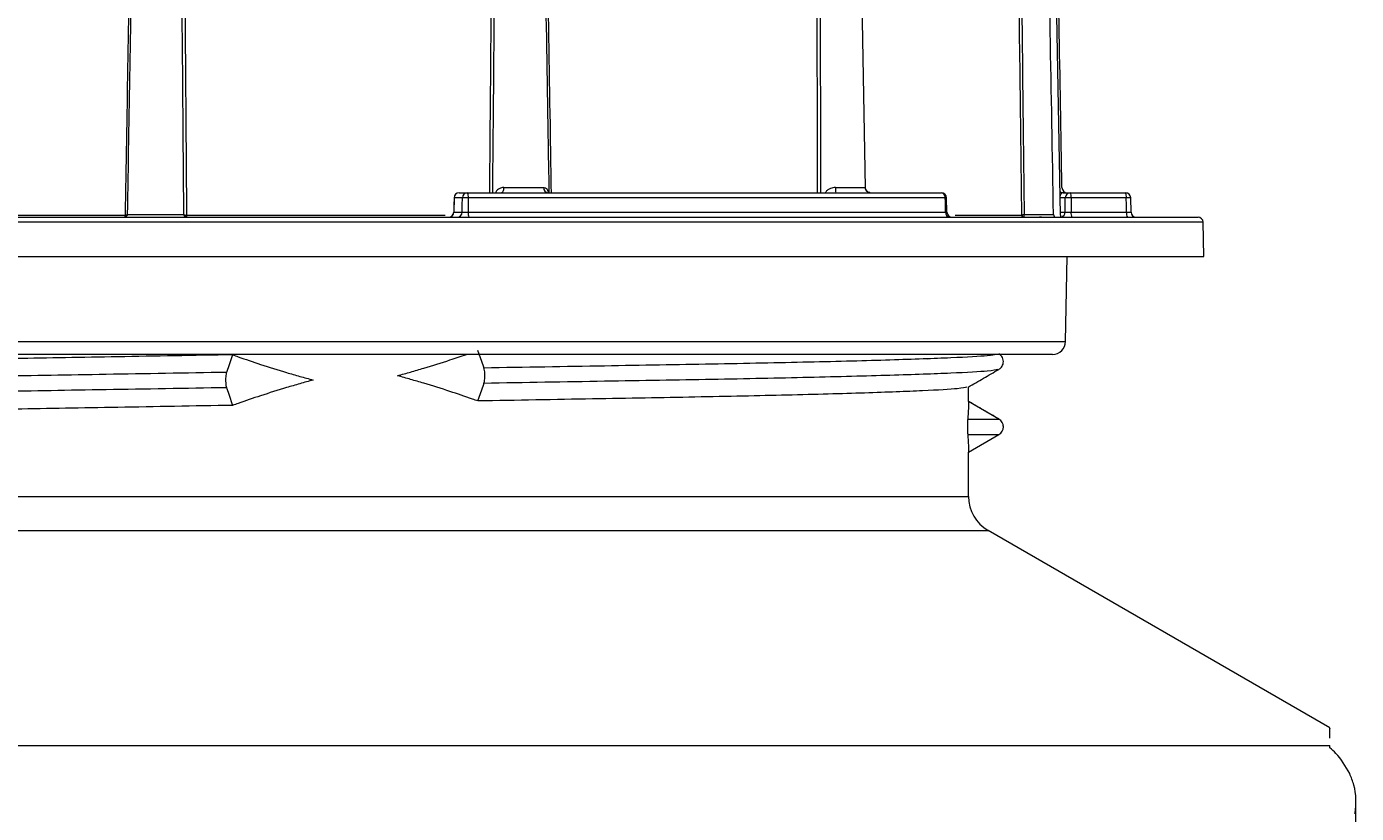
# Model space of a CAD drawing. Header units: inches. Extents: x 2.3 to 15.7, y 0.2 to 14.5.
# Drawn here: x 12.285 to 13.558, y 8.389 to 9.142 of the extents above; entities that cross this region are included whole.
import ezdxf

# ---------------------------------------------------------------- set-up
doc = ezdxf.new("R2010")
doc.units = ezdxf.units.IN
doc.header["$MEASUREMENT"] = 0
doc.header["$PDSIZE"] = -1
doc.layers.add('Dim', color=1, linetype='Continuous')
doc.layers.add('Object', color=4, linetype='Continuous')
doc.styles.get("Standard").update_dxf_attribs({"font": 'romans.shx'})
doc.dimstyles.get("Standard").update_dxf_attribs({"dimtxt": 0.125, "dimasz": 0.18, "dimexe": 0.06, "dimexo": 0.0625, "dimgap": 0.09, "dimtad": 0, "dimtih": 1, "dimtoh": 1, "dimdec": 4, "dimlfac": 2, "dimzin": 0, "dimdsep": 46, "dimlunit": 5, "dimtxsty": 'Standard', "dimcen": 0.09, "dimadec": 0, "dimazin": 0, "dimtfac": 1, "dimtdec": 4, "dimtofl": 0, "dimtmove": 0, "dimatfit": 1, "dimfxl": 0, "dimfrac": 2, "dimtolj": 1, "dimtzin": 0, "dimarcsym": 0})

# ---------------------------------------------------------------- blocks, each defined once
blk = doc.blocks.new('*D4')
at = {"layer": 'Defpoints', "color": 0}
for p in [(12.1368, 11.9262), (8.4425, 3.6009), (12.5993, 3.6009)]:
    blk.add_point(p, dxfattribs=at)
at = {"layer": 'Dim', "color": 0, "lineweight": -2}
for p, q in [((12.0743, 11.9262), (8.3825, 11.9262)), ((8.4425, 11.7462), (8.4425, 8.0722)), ((8.4425, 3.7809), (8.4425, 7.4696)), ((12.5368, 3.6009), (8.3825, 3.6009))]:
    blk.add_line(p, q, dxfattribs=at)
at = {"layer": 'Dim', "color": 0}
for points in [[(8.4125, 11.7462), (8.4725, 11.7462), (8.4425, 11.9262)], [(8.4125, 3.7809), (8.4725, 3.7809), (8.4425, 3.6009)]]:
    blk.add_solid(points, dxfattribs=at)
at = {"layer": 'Dim', "color": 0, "insert": (8.4425, 7.7709), "char_height": 0.125, "attachment_point": 5}
blk.add_mtext('\\A1;16 5/8\\P [425mm]', dxfattribs=at)

msp = doc.modelspace()

# ---------------------------------------------------------------- linework, layer by layer
at = {"layer": 'Object', "color": 4, "linetype": 'Continuous', "lineweight": 15}
for p, q in [((13.274542, 8.961071), (13.263145, 9.61402)), ((12.693935, 8.977778), (12.693664, 8.964137)), ((12.693936, 8.977778), (12.693991, 8.977766)), ((12.701938, 8.977766), (12.693991, 8.977766)), ((12.698935, 8.982678), (12.706881, 8.982678)), ((12.706881, 8.982678), (13.160548, 8.982678)), ((13.164311, 8.977766), (12.707602, 8.977766)), ((13.087733, 8.987215), (13.087681, 8.987591)), ((13.165857, 8.964114), (13.16552, 8.977801)), ((13.279259, 8.977766), (13.273892, 8.977766)), ((13.277098, 8.982678), (13.284206, 8.982678)), ((13.284206, 8.982678), (13.336942, 8.982678)), ((13.284951, 8.977766), (13.28475, 8.964146)), ((13.337687, 8.977766), (13.284951, 8.977766)), ((13.342177, 8.964137), (13.341907, 8.977777)), ((13.378098, 8.954398), (11.787397, 8.954398)), ((11.792318, 8.959233), (13.373379, 8.959233)), ((12.156575, 8.961071), (12.379051, 8.961071)), ((12.438014, 8.961071), (12.68538, 8.961071)), ((12.693721, 8.964146), (12.701738, 8.964146)), ((12.693735, 8.964136), (12.693721, 8.964146)), ((12.707401, 8.964146), (13.164647, 8.964146)), ((13.173698, 8.961071), (13.237602, 8.961071)), ((13.274489, 8.964146), (13.279058, 8.964146)), ((13.28475, 8.964146), (13.337956, 8.964146)), ((13.373379, 8.959233), (13.406336, 8.959233)), ((13.411257, 8.954398), (13.378098, 8.954398)), ((13.411827, 8.921734), (13.411257, 8.954398)), ((11.786827, 8.921734), (13.378645, 8.921734)), ((13.279541, 8.840265), (13.280963, 8.921734)), ((13.378645, 8.921734), (13.411827, 8.921734)), ((11.919113, 8.840265), (13.251762, 8.840265)), ((13.251762, 8.840265), (13.279541, 8.840265)), ((13.267043, 8.827983), (11.931611, 8.827983)), ((13.147015, 8.823946), (13.147767, 8.823682)), ((13.186527, 8.782831), (13.186527, 8.796812)), ((13.215745, 8.765962), (13.186527, 8.782831)), ((13.1858, 8.765962), (13.215745, 8.765962)), ((13.214223, 8.766206), (13.214667, 8.766135)), ((13.214667, 8.766135), (13.215745, 8.765962)), ((13.21587, 8.765882), (13.215542, 8.766195)), ((13.1858, 8.751303), (13.215745, 8.751303)), ((13.186527, 8.734434), (13.215745, 8.751303)), ((13.219977, 8.758632), (13.219855, 8.759478)), ((13.186527, 8.692047), (13.186527, 8.734434)), ((12.012127, 8.692047), (12.599327, 8.692047)), ((12.599327, 8.692047), (13.186527, 8.692047)), ((11.993377, 8.659571), (12.599327, 8.659571)), ((12.599327, 8.659571), (13.205277, 8.659571)), ((13.532573, 8.470606), (13.205277, 8.659571)), ((11.636827, 8.453717), (13.532573, 8.453717)), ((13.532573, 8.451467), (13.532573, 8.453717)), ((13.557509, 7.352092), (13.557509, 8.399523))]:
    msp.add_line(p, q, dxfattribs=at)
at = {"layer": 'Object', "color": 4, "linetype": 'Continuous', "lineweight": 15, "flags": 128}
for points in [[(13.087806, 8.987216), (13.082537, 9.289083), (13.076865, 9.61402)], [(12.693991, 8.977766), (12.693854, 8.970867), (12.693721, 8.964146)], [(12.701738, 8.964146), (12.701836, 8.97087), (12.701938, 8.977766)], [(12.707602, 8.977766), (12.707454, 8.967769), (12.707401, 8.964146)], [(12.739354, 8.982678), (12.739802, 8.982772), (12.740234, 8.983051), (12.740632, 8.983503), (12.740983, 8.984112), (12.741272, 8.984855), (12.741489, 8.985705), (12.741626, 8.986628), (12.741678, 8.987591)], [(13.164647, 8.964146), (13.164401, 8.974143), (13.164311, 8.977766)], [(13.279058, 8.964146), (13.279206, 8.974143), (13.279259, 8.977766)], [(13.337956, 8.964146), (13.337823, 8.97087), (13.337687, 8.977766)], [(13.256226, 8.959607), (13.255342, 8.959329), (13.254406, 8.959233)], [(12.481887, 8.827622), (12.478198, 8.816972), (12.476353, 8.811647), (12.476043, 8.810753)], [(12.722611, 8.81492), (12.722301, 8.815814), (12.720456, 8.821139), (12.716767, 8.831789)], [(12.716767, 8.783392), (12.720456, 8.794042), (12.722301, 8.799367), (12.722611, 8.800261)], [(12.476043, 8.796094), (12.476353, 8.795201), (12.478198, 8.789875), (12.481887, 8.779225)]]:
    msp.add_lwpolyline(points, dxfattribs=at)
at = {"layer": 'Object', "color": 4, "linetype": 'Continuous', "lineweight": 15}
for centre, radius, start, end in [((12.698935, 8.977678), 0.005, 90, 178.861431), ((12.698962, 8.977707), 0.004971, 90.317944, 179.32568), ((12.706909, 8.977707), 0.004971, 90.318649, 179.324975), ((12.70477, 8.877964), 0.099841, 88.37436, 91.62564), ((12.698599, 8.978953), 0.009081, 352.486486, 24.218399), ((12.784365, 8.987248), 0.004596, 175.715207, 263.836686), ((13.089812, 8.986379), 0.030558, 177.725897, 186.954918), ((13.09267, 8.987668), 0.00499, 180.882212, 269.890816), ((13.160548, 8.977678), 0.005, 1.407767, 90), ((13.159845, 8.978242), 0.004492, 353.910125, 81.00337), ((13.162182, 9.072935), 0.095193, 271.28177, 272.025194), ((13.277145, 8.986844), 0.004166, 223.900777, 269.360642), ((13.281084, 8.987678), 0.005, 181.380065, 269.989626), ((13.284232, 8.977705), 0.004973, 90.295077, 179.306067), ((13.282105, 8.878822), 0.098984, 88.352383, 91.647617), ((13.276193, 8.978951), 0.008838, 352.294623, 24.949036), ((13.336942, 8.977678), 0.005, 1.133105, 90), ((13.328929, 8.978951), 0.008838, 352.294623, 24.949036), ((13.339983, 8.916656), 0.061152, 88.164672, 92.151376), ((12.37719, 8.960669), 0.001904, 311.07166, 12.198446), ((12.377732, 8.960192), 0.001806, 334.205429, 30.711333), ((12.434262, 8.962028), 0.003629, 313.765575, 345.427697), ((12.435765, 8.960645), 0.00229, 321.949885, 10.727807), ((12.688665, 8.964233), 0.005, 270.012774, 359.039649), ((12.68875, 8.964205), 0.004971, 270.317944, 359.32568), ((12.696767, 8.964205), 0.004971, 270.315261, 359.328363), ((12.716423, 8.962959), 0.0091, 172.503632, 204.167763), ((13.169114, 8.96367), 0.004492, 173.916798, 261.013941), ((13.170881, 8.964233), 0.005, 181.530257, 269.988466), ((13.239421, 8.961052), 0.001819, 179.401914, 268.374508), ((13.239697, 8.961426), 0.002039, 188.791086, 262.048898), ((13.270433, 8.961733), 0.0025, 180.923559, 269.978025), ((13.276412, 8.961104), 0.00187, 181, 270), ((13.274072, 8.964212), 0.004987, 287.162326, 359.242238), ((13.293503, 8.962961), 0.008833, 172.285311, 204.958349), ((13.346714, 8.962961), 0.008838, 172.294623, 204.949036), ((13.34721, 8.964233), 0.005, 181.25942, 269.988123), ((13.406336, 8.954312), 0.004921, 1, 90), ((13.267043, 8.840483), 0.0125, 270, 359), ((13.211514, 8.758632), 0.008463, 300, 60), ((13.224027, 8.692047), 0.0375, 180, 240)]:
    msp.add_arc(centre, radius, start, end, dxfattribs=at)
for points, knots in [([(12.379285, 8.961115), (12.380879, 9.055567), (12.382705, 9.163779), (12.38567, 9.327029), (12.38797, 9.450215), (12.390228, 9.559636), (12.391351, 9.61402)], [0, 0, 0, 0, 0.43398246, 0.49720745, 0.75010699, 1, 1, 1, 1]), ([(12.43517, 8.96169), (12.434975, 8.987149), (12.434356, 9.067649), (12.433567, 9.161909), (12.43235, 9.297818), (12.43104, 9.434763), (12.429597, 9.557945), (12.42894, 9.61402)], [0, 0, 0, 0, 0.11708072, 0.37020453, 0.43348546, 0.74211272, 1, 1, 1, 1]), ([(12.431957, 9.61402), (12.432577, 9.557945), (12.433937, 9.434764), (12.435156, 9.297819), (12.436287, 9.161909), (12.437019, 9.067457), (12.437592, 8.986765), (12.437775, 8.961115)], [0, 0, 0, 0, 0.2576621, 0.56601751, 0.6292425, 0.88214203, 1, 1, 1, 1]), ([(12.728128, 8.982678), (12.728853, 9.070057), (12.729692, 9.171239), (12.731191, 9.327634), (12.732435, 9.450705), (12.733758, 9.559968), (12.734413, 9.61402)], [0, 0, 0, 0, 0.4151935, 0.48078492, 0.74315019, 1, 1, 1, 1]), ([(12.737343, 9.61402), (12.736657, 9.559968), (12.73527, 9.450704), (12.73395, 9.327634), (12.732358, 9.171239), (12.731463, 9.070057), (12.730689, 8.982678)], [0, 0, 0, 0, 0.25684774, 0.51921274, 0.58480428, 1, 1, 1, 1]), ([(12.785085, 8.982678), (12.784788, 9.001038), (12.783598, 9.074612), (12.78213, 9.16199), (12.77977, 9.298312), (12.777324, 9.435186), (12.774893, 9.558254), (12.773791, 9.61402)], [0, 0, 0, 0, 0.08723771, 0.34960441, 0.41519578, 0.73500636, 1, 1, 1, 1]), ([(12.775566, 9.61402), (12.776683, 9.558254), (12.779147, 9.435187), (12.78159, 9.298313), (12.783941, 9.16199), (12.7854, 9.074612), (12.78658, 9.001038), (12.786874, 8.982678)], [0, 0, 0, 0, 0.26499568, 0.58480635, 0.65039752, 0.9127629, 1, 1, 1, 1]), ([(13.042088, 8.982678), (13.041868, 9.070057), (13.041613, 9.171239), (13.04137, 9.327634), (13.041226, 9.450705), (13.041261, 9.559968), (13.041279, 9.61402)], [0, 0, 0, 0, 0.4151935, 0.48078492, 0.74315019, 1, 1, 1, 1]), ([(13.044728, 9.61402), (13.044637, 9.559968), (13.044452, 9.450704), (13.044456, 9.327634), (13.044534, 9.171239), (13.044701, 9.070057), (13.044845, 8.982678)], [0, 0, 0, 0, 0.25684774, 0.51921274, 0.58480428, 1, 1, 1, 1]), ([(13.237681, 8.961115), (13.236486, 9.055567), (13.235116, 9.163779), (13.233111, 9.327029), (13.231616, 9.450215), (13.230352, 9.559636), (13.229724, 9.61402)], [0, 0, 0, 0, 0.43398247, 0.49720745, 0.75010699, 1, 1, 1, 1]), ([(13.232768, 9.61402), (13.233299, 9.559636), (13.234367, 9.450214), (13.235698, 9.327029), (13.2375, 9.16397), (13.238764, 9.05595), (13.239867, 8.96169)], [0, 0, 0, 0, 0.25011137, 0.50323368, 0.56651456, 1, 1, 1, 1]), ([(13.267934, 8.96169), (13.265886, 9.078285), (13.262067, 9.295728), (13.258296, 9.513172), (13.256548, 9.61402)], [0, 0, 0, 0, 0.53620976, 1, 1, 1, 1]), ([(13.276084, 8.987594), (13.274255, 9.092275), (13.270606, 9.301084), (13.266966, 9.509892), (13.265151, 9.61402)], [0, 0, 0, 0, 0.50132364, 1, 1, 1, 1]), ([(12.391475, 9.538996), (12.390882, 9.50962), (12.389177, 9.425206), (12.387364, 9.327029), (12.384405, 9.16397), (12.382573, 9.05595), (12.380974, 8.96169)], [0, 0, 0, 0, 0.15265737, 0.43867495, 0.51017968, 1, 1, 1, 1]), ([(12.741678, 8.987591), (12.741594, 8.987591), (12.740162, 8.987583), (12.737893, 8.987191), (12.73551, 8.985497), (12.734271, 8.983969), (12.73391, 8.982891), (12.733839, 8.982678)], [0, 0, 0, 0, 0.0247565, 0.4227703, 0.68899733, 0.93866966, 1, 1, 1, 1]), ([(12.741678, 8.987591), (12.743405, 8.987591), (12.748167, 8.987591), (12.755614, 8.987591), (12.764246, 8.987591), (12.772777, 8.987591), (12.777386, 8.987591), (12.779782, 8.987591)], [0, 0, 0, 0, 0.13322863, 0.36725105, 0.51257269, 0.74662518, 1, 1, 1, 1]), ([(12.779782, 8.987591), (12.779956, 8.987586), (12.780964, 8.987557), (12.782329, 8.987021), (12.78346, 8.98522), (12.783953, 8.983782), (12.784078, 8.982861), (12.784085, 8.982809)], [0, 0, 0, 0, 0.08082279, 0.46841361, 0.73348762, 0.98501762, 1, 1, 1, 1]), ([(12.784039, 8.982698), (12.784, 8.982715), (12.783918, 8.982753), (12.783776, 8.982871), (12.783701, 8.982933)], [0, 0, 0, 0, 0.46829608, 1, 1, 1, 1]), ([(13.059279, 8.987591), (13.059184, 8.987591), (13.057566, 8.987583), (13.054865, 8.987191), (13.051822, 8.985497), (13.050158, 8.983969), (13.049661, 8.982891), (13.049563, 8.982678)], [0, 0, 0, 0, 0.02475149, 0.42276912, 0.68899875, 0.93867168, 1, 1, 1, 1]), ([(13.059279, 8.987591), (13.061167, 8.987591), (13.066374, 8.987591), (13.073237, 8.987591), (13.080062, 8.987591), (13.085621, 8.987591), (13.086977, 8.987591), (13.087681, 8.987591)], [0, 0, 0, 0, 0.13322758, 0.3672523, 0.51257375, 0.74662502, 1, 1, 1, 1]), ([(13.092525, 8.982737), (13.092161, 8.982749), (13.091209, 8.982779), (13.089705, 8.98354), (13.088514, 8.984825), (13.087946, 8.986132), (13.087807, 8.986983), (13.087809, 8.987222), (13.08781, 8.987235)], [0, 0, 0, 0, 0.151255962, 0.395767711, 0.644589084, 0.835710227, 0.991294596, 1, 1, 1, 1]), ([(13.277098, 8.982678), (13.276771, 8.982632), (13.276266, 8.982561), (13.275285, 8.981698), (13.274599, 8.980801), (13.274321, 8.979959), (13.274218, 8.979648)], [0, 0, 0, 0, 0.44726, 0.6911824, 0.88565021, 1, 1, 1, 1]), ([(12.379051, 8.961071), (12.379096, 8.961073), (12.379175, 8.961077), (12.379252, 8.961103), (12.379285, 8.961115)], [0, 0, 0, 0, 0.56211667, 1, 1, 1, 1]), ([(12.380974, 8.96169), (12.380972, 8.961686), (12.380956, 8.961631), (12.380872, 8.961527), (12.380579, 8.961362), (12.380064, 8.961206), (12.379532, 8.961144), (12.379285, 8.961115)], [0, 0, 0, 0, 0.01523998, 0.21899746, 0.41262783, 0.72673575, 1, 1, 1, 1]), ([(12.380974, 8.96169), (12.380973, 8.961675), (12.380965, 8.961463), (12.380896, 8.961062), (12.380624, 8.960418), (12.380128, 8.959795), (12.379602, 8.95953), (12.379358, 8.959406)], [0, 0, 0, 0, 0.01521881, 0.21910825, 0.41275943, 0.72696515, 1, 1, 1, 1]), ([(12.380974, 8.96169), (12.380983, 8.96169), (12.381239, 8.96169), (12.383001, 8.96169), (12.388726, 8.96169), (12.396078, 8.96169), (12.404408, 8.96169), (12.4134, 8.96169), (12.423238, 8.96169), (12.430656, 8.96169), (12.433999, 8.96169), (12.43517, 8.96169)], [0, 0, 0, 0, 0.00562406, 0.14459236, 0.28339953, 0.42204878, 0.51496528, 0.64736212, 0.78633527, 0.92510737, 1, 1, 1, 1]), ([(12.43517, 8.96169), (12.435173, 8.961675), (12.435207, 8.961463), (12.435312, 8.961062), (12.435614, 8.960418), (12.436096, 8.959795), (12.436558, 8.95953), (12.436773, 8.959407)], [0, 0, 0, 0, 0.01522706, 0.219128, 0.4127243, 0.726961, 1, 1, 1, 1]), ([(12.43517, 8.96169), (12.435179, 8.961686), (12.435307, 8.961631), (12.435589, 8.961527), (12.436174, 8.961362), (12.436929, 8.961206), (12.437506, 8.961144), (12.437775, 8.961115)], [0, 0, 0, 0, 0.01527458, 0.21898316, 0.41260108, 0.7266974, 1, 1, 1, 1]), ([(12.437775, 8.961115), (12.437778, 8.961113), (12.437855, 8.961085), (12.437936, 8.961078), (12.438014, 8.961071)], [0, 0, 0, 0, 0.04402895, 1, 1, 1, 1]), ([(12.701738, 8.964146), (12.701814, 8.96414), (12.70201, 8.964126), (12.7028, 8.964111), (12.704101, 8.964109), (12.705708, 8.96412), (12.706837, 8.964137), (12.707401, 8.964146)], [0, 0, 0, 0, 0.13848553, 0.35383584, 0.56918235, 0.78456679, 1, 1, 1, 1]), ([(13.164647, 8.964146), (13.164864, 8.96414), (13.165418, 8.964126), (13.165868, 8.964113), (13.165825, 8.964112), (13.165812, 8.964112)], [0, 0, 0, 0, 0.30187087, 0.77129617, 1, 1, 1, 1]), ([(13.237602, 8.961071), (13.237617, 8.961073), (13.237645, 8.961077), (13.23767, 8.961103), (13.237681, 8.961115)], [0, 0, 0, 0, 0.56233706, 1, 1, 1, 1]), ([(13.239867, 8.96169), (13.239852, 8.961686), (13.239643, 8.96163), (13.239251, 8.961527), (13.238628, 8.961362), (13.238034, 8.961206), (13.237793, 8.961144), (13.237681, 8.961115)], [0, 0, 0, 0, 0.01520628, 0.21898223, 0.41260114, 0.72671987, 1, 1, 1, 1]), ([(13.239867, 8.96169), (13.239863, 8.961675), (13.239815, 8.961463), (13.239726, 8.961062), (13.239591, 8.960418), (13.239471, 8.959795), (13.239433, 8.95953), (13.239415, 8.959406)], [0, 0, 0, 0, 0.01521737, 0.21910593, 0.41276592, 0.72695929, 1, 1, 1, 1]), ([(13.239867, 8.96169), (13.240003, 8.96169), (13.243509, 8.96169), (13.250329, 8.96169), (13.258922, 8.96169), (13.264365, 8.96169), (13.267475, 8.96169), (13.267604, 8.96169), (13.267672, 8.96169)], [0, 0, 0, 0, 0.00909065, 0.23365577, 0.45796236, 0.68201439, 0.83216313, 1, 1, 1, 1]), ([(13.279058, 8.964146), (13.279137, 8.96414), (13.279334, 8.964125), (13.280141, 8.964111), (13.281448, 8.964108), (13.283058, 8.964119), (13.284186, 8.964137), (13.28475, 8.964146)], [0, 0, 0, 0, 0.14424648, 0.35815131, 0.57205962, 0.78599354, 1, 1, 1, 1]), ([(13.337956, 8.964146), (13.338309, 8.96414), (13.33921, 8.964126), (13.340511, 8.964111), (13.341591, 8.964109), (13.342176, 8.964118), (13.342151, 8.964131), (13.342141, 8.964136)], [0, 0, 0, 0, 0.1525188, 0.38968359, 0.62682833, 0.86405193, 1, 1, 1, 1]), ([(12.481887, 8.827622), (12.444738, 8.82696), (12.371642, 8.825657), (12.271477, 8.823929), (12.182589, 8.822031), (12.108075, 8.819985), (12.053142, 8.817903), (12.019639, 8.815972), (12.01548, 8.814842), (12.013585, 8.814327)], [0, 0, 0, 0, 0.14587303, 0.28702422, 0.43134829, 0.57976493, 0.72917348, 0.87661131, 1, 1, 1, 1]), ([(12.481887, 8.827622), (12.483658, 8.826993), (12.492516, 8.823845), (12.509679, 8.818028), (12.529432, 8.81187), (12.546241, 8.806897), (12.554739, 8.804657), (12.558965, 8.803425), (12.558965, 8.803425)], [0, 0, 0, 0, 0.07040048, 0.35205436, 0.67563615, 0.83775975, 0.99997747, 1, 1, 1, 1]), ([(12.639689, 8.80759), (12.639689, 8.80759), (12.643915, 8.808822), (12.652414, 8.811062), (12.669218, 8.816041), (12.687085, 8.821559), (12.700531, 8.82618), (12.705781, 8.827983)], [0, 0, 0, 0, 0.000026341, 0.189715354, 0.379294353, 0.757674737, 1, 1, 1, 1]), ([(13.212769, 8.827983), (13.210986, 8.827544), (13.206704, 8.826489), (13.172574, 8.824639), (13.115054, 8.822557), (13.036793, 8.820511), (12.943492, 8.818614), (12.838341, 8.816886), (12.761608, 8.815582), (12.722611, 8.81492)], [0, 0, 0, 0, 0.10707619, 0.25725756, 0.40944624, 0.56062468, 0.70763452, 0.85141259, 1, 1, 1, 1]), ([(13.215542, 8.813569), (13.216457, 8.81422), (13.218418, 8.815614), (13.220403, 8.819926), (13.219523, 8.82551), (13.21689, 8.827617), (13.215542, 8.828695)], [0, 0, 0, 0, 0.21150255, 0.45293205, 0.71997882, 1, 1, 1, 1]), ([(12.722611, 8.800261), (12.722767, 8.800818), (12.72308, 8.801931), (12.72337, 8.804461), (12.723485, 8.807284), (12.723415, 8.810158), (12.723146, 8.812733), (12.722843, 8.814222), (12.722645, 8.814817), (12.722611, 8.81492)], [0, 0, 0, 0, 0.16101509, 0.32206919, 0.48308191, 0.64413042, 0.80517572, 0.96622689, 1, 1, 1, 1]), ([(13.214579, 8.813615), (13.21254, 8.813081), (13.208153, 8.811932), (13.172716, 8.809981), (13.115016, 8.807898), (13.036803, 8.805852), (12.943489, 8.803955), (12.838341, 8.802227), (12.761608, 8.800924), (12.722611, 8.800261)], [0, 0, 0, 0, 0.127405768, 0.274167888, 0.422891625, 0.570628122, 0.714290928, 0.854795539, 1, 1, 1, 1]), ([(13.186325, 8.796695), (13.191197, 8.799509), (13.200939, 8.805136), (13.210682, 8.810763), (13.215553, 8.813576)], [0, 0, 0, 0, 0.499996751, 1, 1, 1, 1]), ([(12.476043, 8.810753), (12.437046, 8.810091), (12.360312, 8.808788), (12.255165, 8.80706), (12.161851, 8.805162), (12.083638, 8.803116), (12.025938, 8.801033), (11.990501, 8.799082), (11.986114, 8.797933), (11.984075, 8.797399)], [0, 0, 0, 0, 0.145204453, 0.285709136, 0.429371934, 0.577108422, 0.725832112, 0.872594249, 1, 1, 1, 1]), ([(12.476043, 8.810753), (12.475887, 8.810197), (12.475574, 8.809083), (12.475284, 8.806553), (12.475168, 8.803731), (12.475239, 8.800856), (12.475507, 8.798281), (12.475811, 8.796792), (12.476009, 8.796198), (12.476043, 8.796094)], [0, 0, 0, 0, 0.161017364, 0.322071085, 0.483083749, 0.644132095, 0.805173312, 0.966226972, 1, 1, 1, 1]), ([(12.558965, 8.803425), (12.558965, 8.803424), (12.554695, 8.802357), (12.546261, 8.799877), (12.52942, 8.795022), (12.509682, 8.788807), (12.492516, 8.783003), (12.483658, 8.779855), (12.481887, 8.779225)], [0, 0, 0, 0, 0.00002229, 0.16224015, 0.32436368, 0.64794718, 0.92959929, 1, 1, 1, 1]), ([(12.716767, 8.783392), (12.714996, 8.784021), (12.706138, 8.787169), (12.688975, 8.792986), (12.669222, 8.799145), (12.652413, 8.804117), (12.643915, 8.806357), (12.639689, 8.80759), (12.639689, 8.80759)], [0, 0, 0, 0, 0.07040048, 0.35205604, 0.6756364, 0.83775975, 0.99997747, 1, 1, 1, 1]), ([(12.476043, 8.796094), (12.437044, 8.795432), (12.360309, 8.794129), (12.255179, 8.792401), (12.161797, 8.790503), (12.083848, 8.788457), (12.025155, 8.786375), (11.992111, 8.784353), (11.97915, 8.783095), (11.98366, 8.782427), (11.984085, 8.782364)], [0, 0, 0, 0, 0.14104845, 0.27753164, 0.41708256, 0.56059057, 0.70505752, 0.84761907, 0.98562929, 1, 1, 1, 1]), ([(13.185069, 8.796688), (13.183174, 8.796173), (13.179015, 8.795042), (13.145512, 8.793112), (13.090579, 8.791029), (13.016065, 8.788983), (12.927176, 8.787085), (12.827012, 8.785358), (12.753916, 8.784054), (12.716767, 8.783392)], [0, 0, 0, 0, 0.12338868, 0.27082658, 0.42023505, 0.56865177, 0.71297585, 0.85412696, 1, 1, 1, 1]), ([(12.481887, 8.779225), (12.444738, 8.778563), (12.371642, 8.777259), (12.271479, 8.775532), (12.182582, 8.773634), (12.108102, 8.771588), (12.053041, 8.769505), (12.018461, 8.767488), (12.014215, 8.766279), (12.012127, 8.765684)], [0, 0, 0, 0, 0.14310511, 0.28157798, 0.42316352, 0.56876398, 0.71533752, 0.85997775, 1, 1, 1, 1]), ([(13.186527, 8.782831), (13.186527, 8.782831), (13.186527, 8.78283), (13.186527, 8.782827), (13.186527, 8.782813), (13.186527, 8.782758), (13.186527, 8.782537), (13.186525, 8.781656), (13.186493, 8.778127), (13.186321, 8.772728), (13.185957, 8.768001), (13.1858, 8.765962)], [0, 0, 0, 0, 0.00001267, 0.00013048, 0.00059794, 0.00246264, 0.00993114, 0.03980325, 0.159289, 0.63725307, 1, 1, 1, 1]), ([(13.215542, 8.766195), (13.21067, 8.769009), (13.200998, 8.774594), (13.191327, 8.78018), (13.186527, 8.782953)], [0, 0, 0, 0, 0.50369613, 1, 1, 1, 1]), ([(13.1858, 8.765962), (13.18576, 8.765407), (13.185681, 8.764295), (13.185599, 8.761768), (13.185565, 8.758946), (13.185587, 8.756071), (13.185661, 8.753496), (13.185742, 8.752004), (13.185791, 8.751407), (13.1858, 8.751303)], [0, 0, 0, 0, 0.16063112, 0.32170865, 0.48274363, 0.64372947, 0.80470691, 0.96572796, 1, 1, 1, 1]), ([(13.1858, 8.751303), (13.185957, 8.749263), (13.186321, 8.744536), (13.186493, 8.739137), (13.186525, 8.735609), (13.186527, 8.734727), (13.186527, 8.734507), (13.186527, 8.734452), (13.186527, 8.734438), (13.186527, 8.734434), (13.186527, 8.734434), (13.186527, 8.734434)], [0, 0, 0, 0, 0.362746242, 0.840711918, 0.96019779, 0.990068852, 0.997537358, 0.999403146, 0.99986952, 0.999987327, 1, 1, 1, 1]), ([(13.532573, 8.460606), (13.532573, 8.465424), (13.532573, 8.471366), (13.532573, 8.470154), (13.532573, 8.469925)], [0, 0, 0, 0, 0.810811607, 1, 1, 1, 1]), ([(13.551651, 8.426853), (13.547569, 8.433855), (13.541995, 8.443414), (13.534562, 8.449767), (13.532573, 8.451467)], [0, 0, 0, 0, 0.732401265, 1, 1, 1, 1]), ([(13.556656, 8.388765), (13.556667, 8.388836), (13.558017, 8.397914), (13.557993, 8.411043), (13.553106, 8.423228), (13.551651, 8.426853)], [0, 0, 0, 0, 0.0055706, 0.70415558, 1, 1, 1, 1])]:
    msp.add_open_spline(points, degree=3, knots=knots, dxfattribs=at)

# ---------------------------------------------------------------- dimensions: what is measured, and where the dimension line sits
at = {"layer": 'Dim'}
dim = msp.add_linear_dim(base=(8.442541, 3.600864), p1=(12.136835, 11.926241), p2=(12.599327, 3.600864), angle=90, dimstyle='Standard', override={"dimpost": '\\X'}, dxfattribs=at)
dim.commit()
dim.dimension.update_dxf_attribs({"geometry": '*D4', "text_midpoint": (8.442541, 7.770861), "dimtype": 160})

doc.saveas('drawing.dxf')
